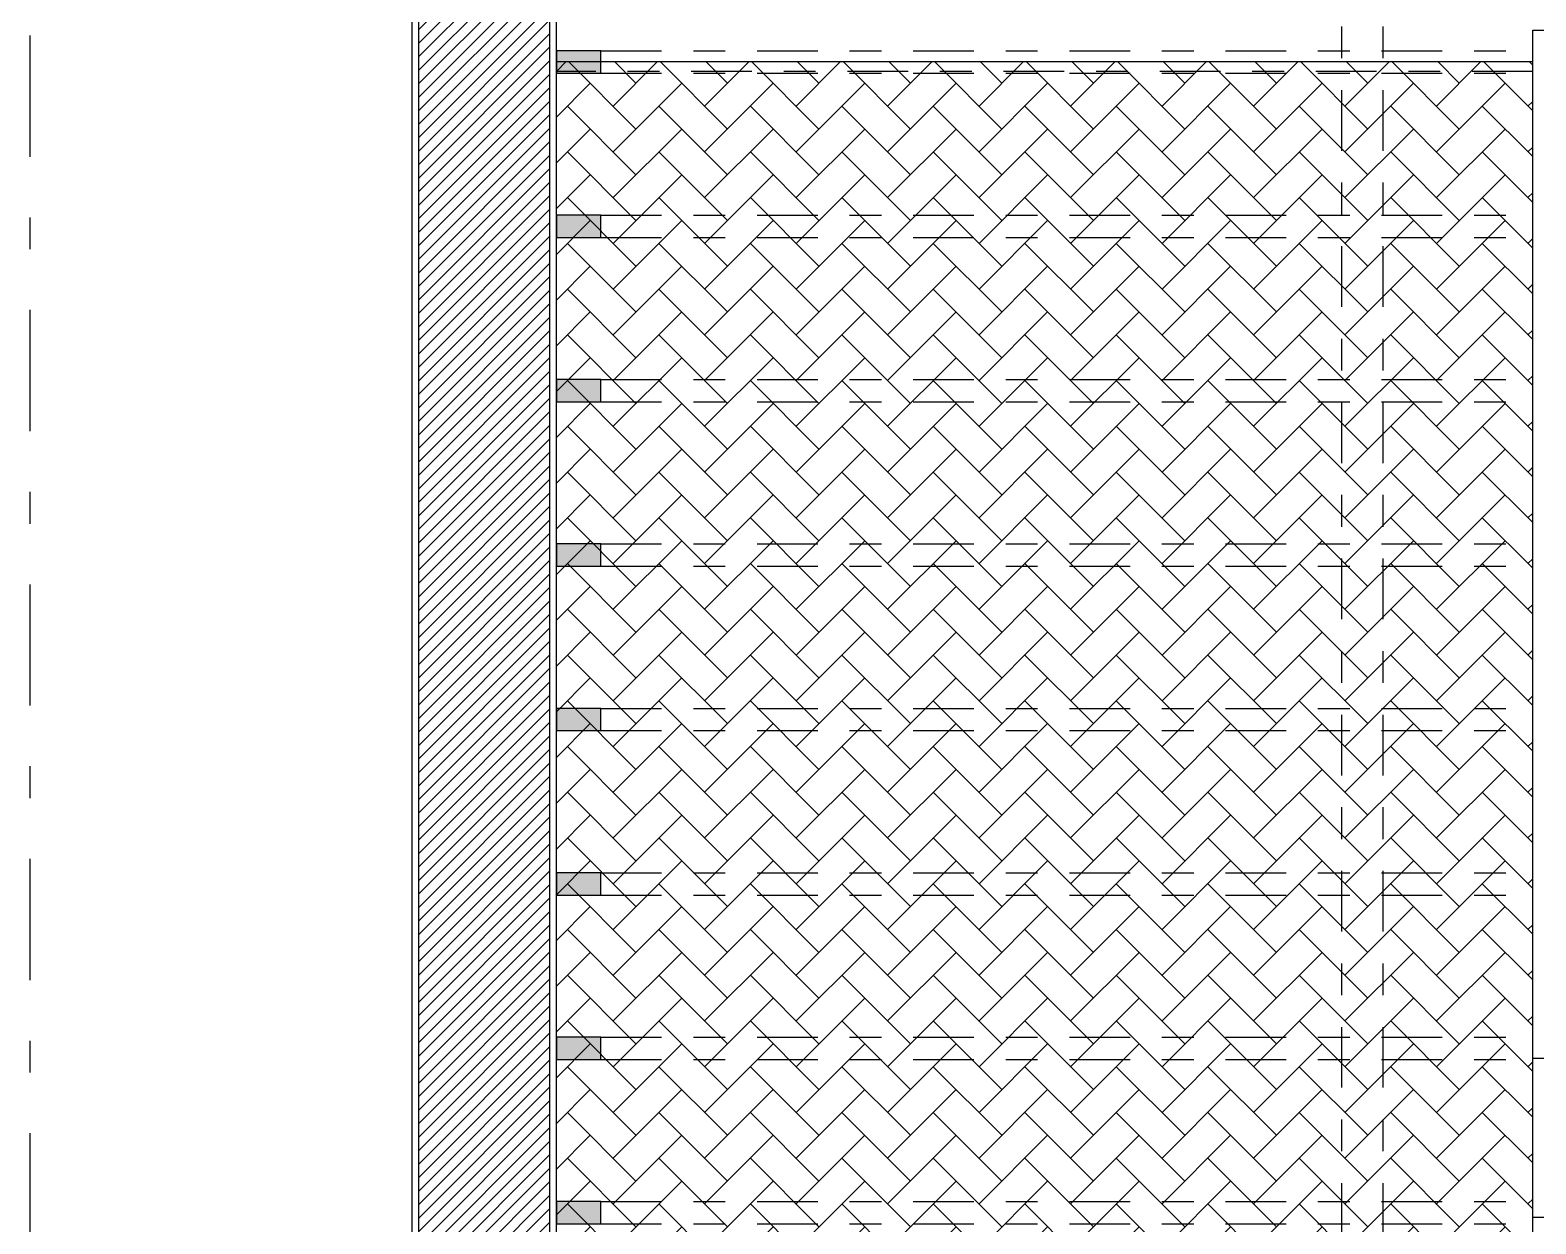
# Model space of a CAD drawing. Header units: millimetres. Extents: x 1999 to 2304, y 1614 to 1800.
# Drawn here: x 2206.255 to 2210.985, y 1637.271 to 1641.021 of the extents above; entities that cross this region are included whole.
import ezdxf

# ---------------------------------------------------------------- set-up
doc = ezdxf.new("R2010")
doc.units = ezdxf.units.MM
doc.header["$LTSCALE"] = 0.03
doc.linetypes.add('DASHDOT', pattern=[25.4, 12.7, -6.35, 0, -6.35])
doc.linetypes.add('HIDDEN', pattern=[9.525, 6.35, -3.175])
for name, color, linetype in [('PL09', 9, 'Continuous'), ('PL1', 1, 'Continuous'), ('PL250', 250, 'Continuous'), ('PL251', 251, 'Continuous'), ('PL3', 3, 'Continuous'), ('Projeção', 250, 'HIDDEN')]:
    doc.layers.add(name, color=color, linetype=linetype)

msp = doc.modelspace()

# ---------------------------------------------------------------- hatches: boundary and pattern name
at = {"layer": 'PL09'}
h = msp.add_hatch(color=256, dxfattribs=at)
h.dxf.hatch_style = 1
h.paths.add_polyline_path([(2207.9083, 1640.8859), (2208.0483, 1640.8859), (2208.0483, 1640.9559), (2207.9083, 1640.9559)])
h = msp.add_hatch(color=256, dxfattribs=at)
h.dxf.hatch_style = 1
h.paths.add_polyline_path([(2207.9083, 1640.3695), (2208.0483, 1640.3695), (2208.0483, 1640.4395), (2207.9083, 1640.4395)])
h = msp.add_hatch(color=256, dxfattribs=at)
h.dxf.hatch_style = 1
h.paths.add_polyline_path([(2207.9083, 1639.8531), (2208.0483, 1639.8531), (2208.0483, 1639.9231), (2207.9083, 1639.9231)])
h = msp.add_hatch(color=256, dxfattribs=at)
h.dxf.hatch_style = 1
h.paths.add_polyline_path([(2207.9083, 1639.3367), (2208.0483, 1639.3367), (2208.0483, 1639.4067), (2207.9083, 1639.4067)])
h = msp.add_hatch(color=256, dxfattribs=at)
h.dxf.hatch_style = 1
h.paths.add_polyline_path([(2207.9083, 1638.8203), (2208.0483, 1638.8203), (2208.0483, 1638.8903), (2207.9083, 1638.8903)])
h = msp.add_hatch(color=256, dxfattribs=at)
h.dxf.hatch_style = 1
h.paths.add_polyline_path([(2207.9083, 1638.3039), (2208.0483, 1638.3039), (2208.0483, 1638.3739), (2207.9083, 1638.3739)])
h = msp.add_hatch(color=256, dxfattribs=at)
h.dxf.hatch_style = 1
h.paths.add_polyline_path([(2207.9083, 1637.7875), (2208.0483, 1637.7875), (2208.0483, 1637.8575), (2207.9083, 1637.8575)])
h = msp.add_hatch(color=256, dxfattribs=at)
h.dxf.hatch_style = 1
h.paths.add_polyline_path([(2207.9083, 1637.2711), (2208.0483, 1637.2711), (2208.0483, 1637.3411), (2207.9083, 1637.3411)])
at = {"layer": 'PL1'}
h = msp.add_hatch(dxfattribs=at)
h.set_pattern_fill('_USER', color=251, scale=0.03, angle=45, pattern_type=0)
h.set_pattern_definition([(45, (174.669163, -0.952507), (-0.02121320344, 0.02121320344), [])])
h.paths.add_polyline_path([(2207.8883, 1644.8269), (2207.4753, 1644.8269), (2207.4753, 1624.7089), (2206.2753, 1624.7089), (2206.2753, 1624.4489), (2207.7893, 1624.4489), (2207.7893, 1624.5489), (2208.0218, 1624.5489), (2208.0218, 1624.8089), (2207.8943, 1624.8089), (2207.8943, 1632.9909), (2208.1718, 1632.9909), (2208.1718, 1633.1549), (2207.8883, 1633.1549)])
h.paths.add_polyline_path([(2207.7243, 1632.9909), (2207.8043, 1632.9909), (2207.8043, 1631.6929), (2207.7243, 1631.6929)], flags=16)
h.paths.add_polyline_path([(2207.7443, 1632.9709), (2207.7843, 1632.9709), (2207.7843, 1631.7129), (2207.7443, 1631.7129)], flags=0)
h.paths.add_polyline_path([(2207.7243, 1631.4639), (2207.8043, 1631.4639), (2207.8043, 1630.3549), (2207.7243, 1630.3549)], flags=16)
h.paths.add_polyline_path([(2207.7443, 1631.4439), (2207.7843, 1631.4439), (2207.7843, 1630.3749), (2207.7443, 1630.3749)], flags=0)
h.paths.add_polyline_path([(2207.7243, 1630.1119), (2207.8043, 1630.1119), (2207.8043, 1628.9529), (2207.7243, 1628.9529)], flags=16)
h.paths.add_polyline_path([(2207.7443, 1630.0919), (2207.7843, 1630.0919), (2207.7843, 1628.9729), (2207.7443, 1628.9729)], flags=0)
h.paths.add_polyline_path([(2207.7243, 1628.7059), (2207.8043, 1628.7059), (2207.8043, 1627.5209), (2207.7243, 1627.5209)], flags=16)
h.paths.add_polyline_path([(2207.7443, 1628.6859), (2207.7843, 1628.6859), (2207.7843, 1627.5409), (2207.7443, 1627.5409)], flags=0)
h.paths.add_polyline_path([(2207.8043, 1627.2739), (2207.8043, 1626.2799), (2207.5953, 1626.2799), (2207.5953, 1627.2739)], flags=16)
h.paths.add_polyline_path([(2207.7843, 1627.2539), (2207.7843, 1626.2999), (2207.6153, 1626.2999), (2207.6153, 1627.2539)], flags=0)
h.paths.add_polyline_path([(2207.7353, 1626.0339), (2207.8043, 1626.0339), (2207.8043, 1624.8089), (2207.7353, 1624.8089)], flags=16)
h.paths.add_polyline_path([(2207.7553, 1626.0139), (2207.7843, 1626.0139), (2207.7843, 1624.8289), (2207.7553, 1624.8289)], flags=0)
at = {"layer": 'PL251'}
h = msp.add_hatch(dxfattribs=at)
h.set_pattern_fill('AR-HBONE', color=256, scale=0.001)
h.set_pattern_definition([(45, (174.66916, -0.95251), (1e-17, 0.143684098), [0.3048, -0.1016]), (135, (174.741, -0.88066), (1e-17, 0.143684098), [0.3048, -0.1016])])
h.paths.add_polyline_path([(2207.9083, 1640.9209), (2210.9753, 1640.9209), (2210.9753, 1633.1749), (2207.9083, 1633.1749)])

# ---------------------------------------------------------------- linework, layer by layer
at = {"color": 5, "linetype": 'DASHDOT'}
msp.add_line((2206.2553, 1618.2109), (2206.2553, 1644.8469), dxfattribs=at)
at = {"layer": 'PL1'}
for p, q in [((2207.4553, 1624.7289), (2207.4553, 1644.8469)), ((2207.9083, 1633.1749), (2207.9083, 1644.8469)), ((2210.9753, 1637.7909), (2210.9753, 1641.0209)), ((2210.9753, 1641.0209), (2216.5058, 1641.0209)), ((2211.1523, 1637.7909), (2210.9753, 1637.7909)), ((2210.9753, 1636.5089), (2210.9753, 1637.2909)), ((2211.1523, 1637.2909), (2210.9753, 1637.2909))]:
    msp.add_line(p, q, dxfattribs=at)
at = {"layer": 'PL1', "color": 6}
msp.add_lwpolyline([(2207.8883, 1644.8269), (2207.4753, 1644.8269), (2207.4753, 1624.7089), (2206.2753, 1624.7089), (2206.2753, 1624.4489), (2207.7893, 1624.4489), (2207.7893, 1624.5489), (2208.0218, 1624.5489), (2208.0218, 1624.8089), (2207.8943, 1624.8089), (2207.8943, 1632.9909), (2208.1718, 1632.9909), (2208.1718, 1633.1549), (2207.8883, 1633.1549)], close=True, dxfattribs=at)
at = {"layer": 'PL250'}
for p, q in [((2210.9753, 1640.9209), (2207.9083, 1640.9209)), ((2210.9753, 1637.2909), (2210.9753, 1637.7909))]:
    msp.add_line(p, q, dxfattribs=at)
at = {"layer": 'PL3'}
for points in [[(2207.9083, 1640.8859), (2208.0483, 1640.8859), (2208.0483, 1640.9559), (2207.9083, 1640.9559)], [(2207.9083, 1640.3695), (2208.0483, 1640.3695), (2208.0483, 1640.4395), (2207.9083, 1640.4395)], [(2207.9083, 1639.8531), (2208.0483, 1639.8531), (2208.0483, 1639.9231), (2207.9083, 1639.9231)], [(2207.9083, 1639.3367), (2208.0483, 1639.3367), (2208.0483, 1639.4067), (2207.9083, 1639.4067)], [(2207.9083, 1638.8203), (2208.0483, 1638.8203), (2208.0483, 1638.8903), (2207.9083, 1638.8903)], [(2207.9083, 1638.3039), (2208.0483, 1638.3039), (2208.0483, 1638.3739), (2207.9083, 1638.3739)], [(2207.9083, 1637.7875), (2208.0483, 1637.7875), (2208.0483, 1637.8575), (2207.9083, 1637.8575)], [(2207.9083, 1637.2711), (2208.0483, 1637.2711), (2208.0483, 1637.3411), (2207.9083, 1637.3411)]]:
    msp.add_lwpolyline(points, close=True, dxfattribs=at)
at = {"layer": 'Projeção', "linetype": 'DASHDOT', "ltscale": 0.5}
for p, q in [((2210.3753, 1633.7749), (2210.3753, 1642.2709)), ((2210.5053, 1633.7749), (2210.5053, 1642.1409)), ((2208.0483, 1640.9559), (2210.9753, 1640.9559)), ((2210.9753, 1640.8909), (2207.9083, 1640.8909)), ((2208.0483, 1640.8859), (2210.9753, 1640.8859)), ((2208.0483, 1640.4395), (2210.9753, 1640.4395)), ((2208.0483, 1640.3695), (2210.9753, 1640.3695)), ((2208.0483, 1639.9231), (2210.9753, 1639.9231)), ((2208.0483, 1639.8531), (2210.9753, 1639.8531)), ((2208.0483, 1639.4067), (2210.9753, 1639.4067)), ((2208.0483, 1639.3367), (2210.9753, 1639.3367)), ((2208.0483, 1638.8903), (2210.9753, 1638.8903)), ((2208.0483, 1638.8203), (2210.9753, 1638.8203)), ((2208.0483, 1638.3739), (2210.9753, 1638.3739)), ((2208.0483, 1638.3039), (2210.9753, 1638.3039)), ((2208.0483, 1637.8575), (2210.9753, 1637.8575)), ((2208.0483, 1637.7875), (2210.9753, 1637.7875)), ((2208.0483, 1637.3411), (2210.9753, 1637.3411)), ((2208.0483, 1637.2711), (2210.9753, 1637.2711))]:
    msp.add_line(p, q, dxfattribs=at)

doc.saveas('drawing.dxf')
